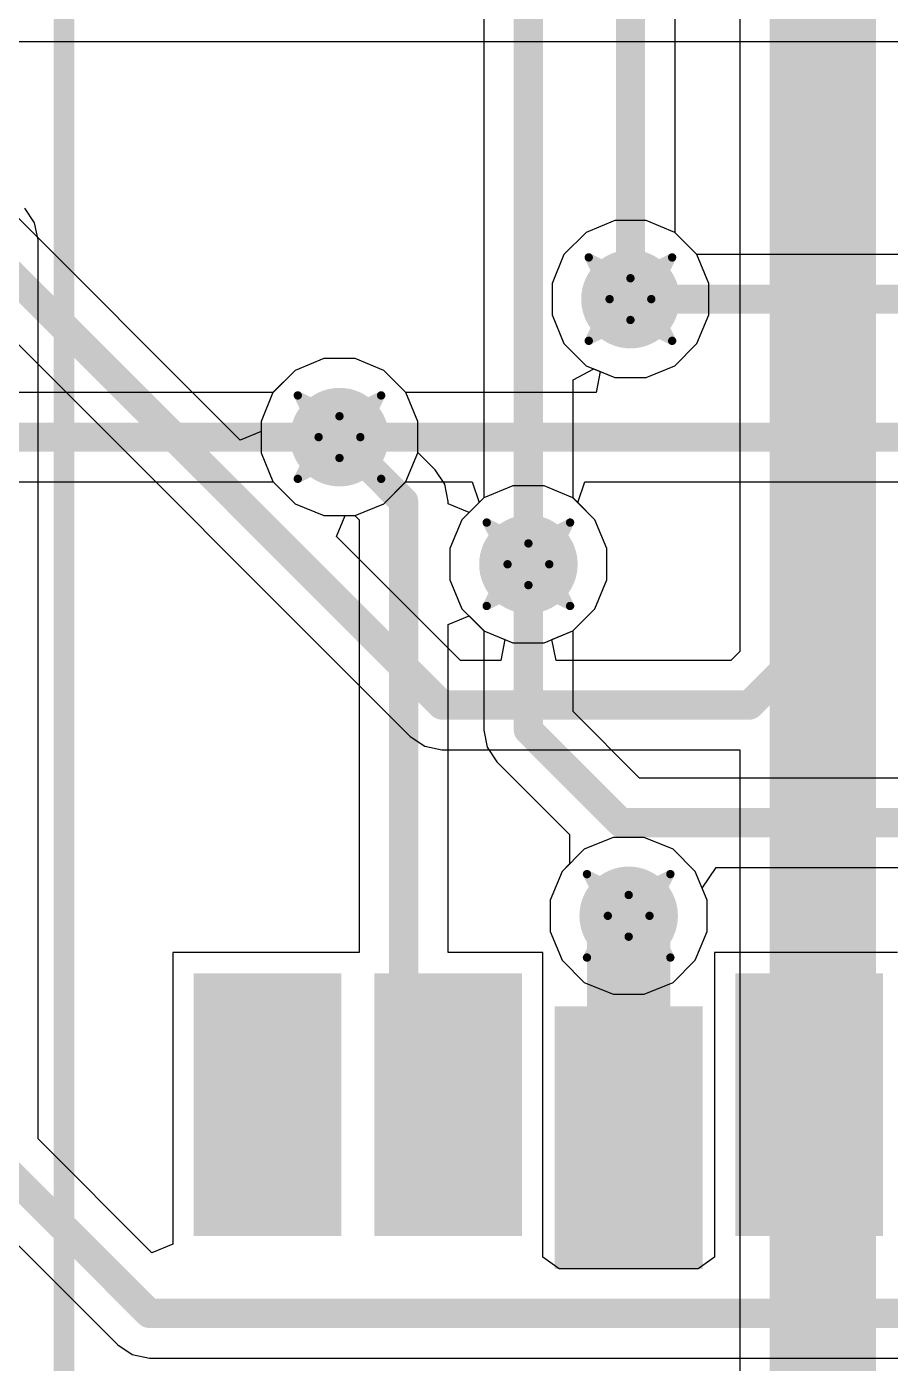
# Model space of a CAD drawing. Header units: inches. Extents: x -3 to 289, y -11 to 89.
# Drawn here: x 62.3 to 67.56, y -4.2 to 3.94 of the extents above; entities that cross this region are included whole.
import ezdxf

# ---------------------------------------------------------------- set-up
doc = ezdxf.new("R2010")
doc.units = ezdxf.units.IN
for name, color, linetype in [('Bottom Layer', 5, 'Continuous'), ('Drill Drawing', 1, 'Continuous'), ('Layer 1', 16, 'Continuous'), ('Layer 2', 76, 'Continuous'), ('Top Layer', 1, 'Continuous'), ('Top Overlay', 2, 'Continuous'), ('Top Paste', 8, 'Continuous'), ('Top Solder', 216, 'Continuous'), ('Via Holes', 16, 'Continuous')]:
    doc.layers.add(name, color=color, linetype=linetype)

# ---------------------------------------------------------------- blocks, each defined once
blk = doc.blocks.new('693071010811_82')
at = {"layer": 'Top Layer'}
for points in [[(-6.185, -2.525), (-5.385, -2.525), (-5.385, -4.0249), (-6.185, -4.0249)], [(-5.085, -2.525), (-4.285, -2.525), (-4.285, -4.0249), (-5.085, -4.0249)], [(-2.885, -2.525), (-2.085, -2.525), (-2.085, -4.0249), (-2.885, -4.0249)], [(-3.985, -2.725), (-3.185, -2.725), (-3.185, -4.2249), (-3.985, -4.2249)]]:
    blk.add_hatch(color=1, dxfattribs=at).paths.add_polyline_path(points)
at = {"layer": 'Top Paste'}
for points in [[(-6.185, -2.525), (-5.385, -2.525), (-5.385, -4.0249), (-6.185, -4.0249)], [(-5.085, -2.525), (-4.285, -2.525), (-4.285, -4.0249), (-5.085, -4.0249)], [(-2.885, -2.525), (-2.085, -2.525), (-2.085, -4.0249), (-2.885, -4.0249)], [(-3.985, -2.725), (-3.185, -2.725), (-3.185, -4.2249), (-3.985, -4.2249)]]:
    blk.add_hatch(color=8, dxfattribs=at).paths.add_polyline_path(points)
at = {"layer": 'Top Solder'}
for points in [[(-6.235, -2.475), (-5.335, -2.475), (-5.335, -4.0749), (-6.235, -4.0749)], [(-5.135, -2.475), (-4.235, -2.475), (-4.235, -4.0749), (-5.135, -4.0749)], [(-2.935, -2.475), (-2.035, -2.475), (-2.035, -4.0749), (-2.935, -4.0749)], [(-4.035, -2.675), (-3.135, -2.675), (-3.135, -4.2749), (-4.035, -4.2749)]]:
    blk.add_hatch(color=216, dxfattribs=at).paths.add_polyline_path(points)
at = {"layer": 'Top Overlay'}
blk.add_lwpolyline([(-7.025, -4.9439, 0.127, 0.127, 0), (-7.025, 7.175, 0.127, 0.127, 0)], format="xyseb", dxfattribs=at)

msp = doc.modelspace()

# ---------------------------------------------------------------- hatches: boundary and pattern name
at = {"layer": 'Bottom Layer'}
h = msp.add_hatch(color=5, dxfattribs=at)
edge = h.paths.add_edge_path()
edge.add_arc((65.9811, 2.2822), 0.3, 0, 360)
h = msp.add_hatch(color=5, dxfattribs=at)
edge = h.paths.add_edge_path()
edge.add_arc((64.2086, 1.4421), 0.3, 0, 360)
h = msp.add_hatch(color=5, dxfattribs=at)
edge = h.paths.add_edge_path()
edge.add_arc((65.3595, 0.6682), 0.3, 0, 360)
h = msp.add_hatch(color=5, dxfattribs=at)
edge = h.paths.add_edge_path()
edge.add_arc((65.9703, -1.4719), 0.3, 0, 360)
at = {"layer": 'Layer 1'}
h = msp.add_hatch(color=16, dxfattribs=at)
edge = h.paths.add_edge_path()
edge.add_arc((65.9811, 2.2822), 0.3, 0, 360)
h = msp.add_hatch(color=16, dxfattribs=at)
edge = h.paths.add_edge_path()
edge.add_arc((64.2086, 1.4421), 0.3, 0, 360)
h = msp.add_hatch(color=16, dxfattribs=at)
edge = h.paths.add_edge_path()
edge.add_arc((65.3595, 0.6682), 0.3, 0, 360)
h = msp.add_hatch(color=16, dxfattribs=at)
edge = h.paths.add_edge_path()
edge.add_arc((65.9703, -1.4719), 0.3, 0, 360)
at = {"layer": 'Layer 2'}
msp.add_hatch(color=76, dxfattribs=at).paths.add_polyline_path([(66.8286, -5.4356), (67.477, -5.4356), (67.477, 7.9284), (66.8286, 7.9284)])
h = msp.add_hatch(color=76, dxfattribs=at)
edge = h.paths.add_edge_path()
edge.add_arc((65.9811, 2.2822), 0.3, 0, 360)
h = msp.add_hatch(color=76, dxfattribs=at)
edge = h.paths.add_edge_path()
edge.add_arc((64.2086, 1.4421), 0.3, 0, 360)
h = msp.add_hatch(color=76, dxfattribs=at)
edge = h.paths.add_edge_path()
edge.add_arc((65.3595, 0.6682), 0.3, 0, 360)
h = msp.add_hatch(color=76, dxfattribs=at)
edge = h.paths.add_edge_path()
edge.add_arc((65.9703, -1.4719), 0.3, 0, 360)
at = {"layer": 'Top Layer'}
h = msp.add_hatch(color=1, dxfattribs=at)
edge = h.paths.add_edge_path()
edge.add_arc((65.9811, 2.2822), 0.3, 0, 360)
h = msp.add_hatch(color=1, dxfattribs=at)
edge = h.paths.add_edge_path()
edge.add_arc((64.2086, 1.4421), 0.3, 0, 360)
h = msp.add_hatch(color=1, dxfattribs=at)
edge = h.paths.add_edge_path()
edge.add_arc((65.3595, 0.6682), 0.3, 0, 360)
h = msp.add_hatch(color=1, dxfattribs=at)
edge = h.paths.add_edge_path()
edge.add_arc((65.9703, -1.4719), 0.3, 0, 360)
at = {"layer": 'Via Holes'}
h = msp.add_hatch(color=7, dxfattribs=at)
edge = h.paths.add_edge_path()
edge.add_arc((65.9811, 2.2822), 0.15, 0, 360)
h = msp.add_hatch(color=7, dxfattribs=at)
edge = h.paths.add_edge_path()
edge.add_arc((64.2086, 1.4421), 0.15, 0, 360)
h = msp.add_hatch(color=7, dxfattribs=at)
edge = h.paths.add_edge_path()
edge.add_arc((65.3595, 0.6682), 0.15, 0, 360)
h = msp.add_hatch(color=7, dxfattribs=at)
edge = h.paths.add_edge_path()
edge.add_arc((65.9703, -1.4719), 0.15, 0, 360)

# ---------------------------------------------------------------- linework, layer by layer
at = {"layer": 'Bottom Layer'}
for p, q in [((65.7104, 2.6873), (65.576, 2.5529)), ((65.886, 2.76), (65.7104, 2.6873)), ((66.0761, 2.76), (65.886, 2.76)), ((66.2517, 2.6873), (66.0761, 2.76)), ((66.3861, 2.5529), (66.2517, 2.6873)), ((65.576, 2.5529), (65.5033, 2.3772)), ((66.4589, 2.3772), (66.3861, 2.5529)), ((65.5033, 2.3772), (65.5033, 2.1872)), ((66.4589, 2.1872), (66.4589, 2.3772)), ((65.5033, 2.1872), (65.576, 2.0116)), ((66.3861, 2.0116), (66.4589, 2.1872)), ((65.576, 2.0116), (65.7104, 1.8771)), ((66.2517, 1.8771), (66.3861, 2.0116)), ((64.1136, 1.9199), (63.938, 1.8472)), ((64.3037, 1.9199), (64.1136, 1.9199)), ((64.4793, 1.8472), (64.3037, 1.9199)), ((65.7104, 1.8771), (65.886, 1.8044)), ((66.0761, 1.8044), (66.2517, 1.8771)), ((63.938, 1.8472), (63.8036, 1.7128)), ((64.6137, 1.7128), (64.4793, 1.8472)), ((65.886, 1.8044), (66.0761, 1.8044)), ((63.8036, 1.7128), (63.7308, 1.5372)), ((64.6864, 1.5372), (64.6137, 1.7128)), ((63.7308, 1.5372), (63.7308, 1.3471)), ((64.6864, 1.3471), (64.6864, 1.5372)), ((63.7308, 1.3471), (63.8036, 1.1715)), ((64.6137, 1.1715), (64.6864, 1.3471)), ((63.8036, 1.1715), (63.938, 1.0371)), ((64.4793, 1.0371), (64.6137, 1.1715)), ((65.2644, 1.146), (65.0888, 1.0732)), ((65.4545, 1.146), (65.2644, 1.146)), ((65.6301, 1.0732), (65.4545, 1.146)), ((65.0888, 1.0732), (64.9544, 0.9388)), ((65.7645, 0.9388), (65.6301, 1.0732)), ((63.938, 1.0371), (64.1136, 0.9643)), ((64.3037, 0.9643), (64.4793, 1.0371)), ((64.1136, 0.9643), (64.3037, 0.9643)), ((64.9544, 0.9388), (64.8817, 0.7632)), ((65.8373, 0.7632), (65.7645, 0.9388)), ((64.8817, 0.7632), (64.8817, 0.5731)), ((65.8373, 0.5731), (65.8373, 0.7632)), ((64.8817, 0.5731), (64.9544, 0.3975)), ((65.7645, 0.3975), (65.8373, 0.5731)), ((64.9544, 0.3975), (65.0876, 0.2644)), ((65.6314, 0.2644), (65.7645, 0.3975)), ((65.0876, 0.2644), (65.0876, -0.3412)), ((65.6314, -0.2286), (65.6314, 0.2644)), ((66.0361, -0.6333), (65.6314, -0.2286)), ((65.0876, -0.3412), (65.1082, -0.4453)), ((65.1082, -0.4453), (65.1672, -0.5335)), ((65.1672, -0.5335), (65.6104, -0.9768)), ((68.0444, -0.6333), (66.0361, -0.6333)), ((65.6104, -0.9768), (65.6103, -1.1562)), ((65.5652, -1.2012), (65.4925, -1.3768)), ((65.6103, -1.1562), (65.5652, -1.2012)), ((66.4179, -1.3041), (66.5028, -1.1771)), ((66.5028, -1.1771), (80.6888, -1.1771)), ((65.4925, -1.3768), (65.4925, -1.5669)), ((66.4481, -1.3768), (66.4179, -1.3041)), ((66.4481, -1.5669), (66.4481, -1.3768)), ((65.4925, -1.5669), (65.5652, -1.7425)), ((66.3753, -1.7425), (66.4481, -1.5669)), ((65.5652, -1.7425), (65.6996, -1.8769)), ((66.2409, -1.8769), (66.3753, -1.7425)), ((65.6996, -1.8769), (65.8752, -1.9497)), ((65.8752, -1.9497), (66.0653, -1.9497)), ((66.0653, -1.9497), (66.2409, -1.8769))]:
    msp.add_line(p, q, dxfattribs=at)
for points in [[(65.3595, -0.3412, 0.1778, 0.1778, 0), (65.3595, 0.6682, 0.1778, 0.1778, 0)], [(65.3595, -0.3412, 0.1778, 0.1778, 0), (65.9234, -0.9052, 0.1778, 0.1778, 0)], [(65.9234, -0.9052, 0.1778, 0.1778, 0), (85.6213, -0.9052, 0.1778, 0.1778, 0)]]:
    msp.add_lwpolyline(points, format="xyseb", dxfattribs=at)
for points in [[(65.315, 0.6682, 0.0889, 0.0889, 1), (65.4039, 0.6682, 0.0889, 0.0889, 1)], [(65.315, -0.3412, 0.0889, 0.0889, 1), (65.4039, -0.3412, 0.0889, 0.0889, 1)], [(65.315, -0.3412, 0.0889, 0.0889, 1), (65.4039, -0.3412, 0.0889, 0.0889, 1)], [(65.879, -0.9052, 0.0889, 0.0889, 1), (65.9679, -0.9052, 0.0889, 0.0889, 1)], [(65.879, -0.9052, 0.0889, 0.0889, 1), (65.9679, -0.9052, 0.0889, 0.0889, 1)]]:
    msp.add_lwpolyline(points, format="xyseb", close=True, dxfattribs=at)
at = {"layer": 'Drill Drawing'}
for points in [[(65.7271, 2.5362, 0.0508, 0.0508, 0), (65.9811, 2.4092, 0.0508, 0.0508, 0)], [(65.7271, 2.5362, 0.0508, 0.0508, 0), (65.8541, 2.2822, 0.0508, 0.0508, 0)], [(65.9811, 2.4092, 0.0508, 0.0508, 0), (66.2351, 2.5362, 0.0508, 0.0508, 0)], [(66.1081, 2.2822, 0.0508, 0.0508, 0), (66.2351, 2.5362, 0.0508, 0.0508, 0)], [(65.7271, 2.0282, 0.0508, 0.0508, 0), (65.8541, 2.2822, 0.0508, 0.0508, 0)], [(66.1081, 2.2822, 0.0508, 0.0508, 0), (66.2351, 2.0282, 0.0508, 0.0508, 0)], [(65.7271, 2.0282, 0.0508, 0.0508, 0), (65.9811, 2.1552, 0.0508, 0.0508, 0)], [(65.9811, 2.1552, 0.0508, 0.0508, 0), (66.2351, 2.0282, 0.0508, 0.0508, 0)], [(63.9546, 1.6961, 0.0508, 0.0508, 0), (64.2086, 1.5691, 0.0508, 0.0508, 0)], [(63.9546, 1.6961, 0.0508, 0.0508, 0), (64.0816, 1.4421, 0.0508, 0.0508, 0)], [(64.2086, 1.5691, 0.0508, 0.0508, 0), (64.4626, 1.6961, 0.0508, 0.0508, 0)], [(64.3356, 1.4421, 0.0508, 0.0508, 0), (64.4626, 1.6961, 0.0508, 0.0508, 0)], [(63.9546, 1.1881, 0.0508, 0.0508, 0), (64.0816, 1.4421, 0.0508, 0.0508, 0)], [(64.3356, 1.4421, 0.0508, 0.0508, 0), (64.4626, 1.1881, 0.0508, 0.0508, 0)], [(63.9546, 1.1881, 0.0508, 0.0508, 0), (64.2086, 1.3151, 0.0508, 0.0508, 0)], [(64.2086, 1.3151, 0.0508, 0.0508, 0), (64.4626, 1.1881, 0.0508, 0.0508, 0)], [(65.1055, 0.9222, 0.0508, 0.0508, 0), (65.3595, 0.7952, 0.0508, 0.0508, 0)], [(65.1055, 0.9222, 0.0508, 0.0508, 0), (65.2325, 0.6682, 0.0508, 0.0508, 0)], [(65.3595, 0.7952, 0.0508, 0.0508, 0), (65.6135, 0.9222, 0.0508, 0.0508, 0)], [(65.4865, 0.6682, 0.0508, 0.0508, 0), (65.6135, 0.9222, 0.0508, 0.0508, 0)], [(65.1055, 0.4142, 0.0508, 0.0508, 0), (65.2325, 0.6682, 0.0508, 0.0508, 0)], [(65.4865, 0.6682, 0.0508, 0.0508, 0), (65.6135, 0.4142, 0.0508, 0.0508, 0)], [(65.1055, 0.4142, 0.0508, 0.0508, 0), (65.3595, 0.5412, 0.0508, 0.0508, 0)], [(65.3595, 0.5412, 0.0508, 0.0508, 0), (65.6135, 0.4142, 0.0508, 0.0508, 0)], [(65.7163, -1.2179, 0.0508, 0.0508, 0), (65.9703, -1.3449, 0.0508, 0.0508, 0)], [(65.7163, -1.2179, 0.0508, 0.0508, 0), (65.8433, -1.4719, 0.0508, 0.0508, 0)], [(65.9703, -1.3449, 0.0508, 0.0508, 0), (66.2243, -1.2179, 0.0508, 0.0508, 0)], [(66.0973, -1.4719, 0.0508, 0.0508, 0), (66.2243, -1.2179, 0.0508, 0.0508, 0)], [(65.7163, -1.7259, 0.0508, 0.0508, 0), (65.8433, -1.4719, 0.0508, 0.0508, 0)], [(66.0973, -1.4719, 0.0508, 0.0508, 0), (66.2243, -1.7259, 0.0508, 0.0508, 0)], [(65.7163, -1.7259, 0.0508, 0.0508, 0), (65.9703, -1.5989, 0.0508, 0.0508, 0)], [(65.9703, -1.5989, 0.0508, 0.0508, 0), (66.2243, -1.7259, 0.0508, 0.0508, 0)]]:
    msp.add_lwpolyline(points, format="xyseb", dxfattribs=at)
for points in [[(65.7144, 2.5362, 0.0254, 0.0254, 1), (65.7398, 2.5362, 0.0254, 0.0254, 1)], [(65.7144, 2.5362, 0.0254, 0.0254, 1), (65.7398, 2.5362, 0.0254, 0.0254, 1)], [(66.2224, 2.5362, 0.0254, 0.0254, 1), (66.2478, 2.5362, 0.0254, 0.0254, 1)], [(66.2224, 2.5362, 0.0254, 0.0254, 1), (66.2478, 2.5362, 0.0254, 0.0254, 1)], [(65.9684, 2.4092, 0.0254, 0.0254, 1), (65.9938, 2.4092, 0.0254, 0.0254, 1)], [(65.9684, 2.4092, 0.0254, 0.0254, 1), (65.9938, 2.4092, 0.0254, 0.0254, 1)], [(65.8414, 2.2822, 0.0254, 0.0254, 1), (65.8668, 2.2822, 0.0254, 0.0254, 1)], [(65.8414, 2.2822, 0.0254, 0.0254, 1), (65.8668, 2.2822, 0.0254, 0.0254, 1)], [(66.0954, 2.2822, 0.0254, 0.0254, 1), (66.1208, 2.2822, 0.0254, 0.0254, 1)], [(66.0954, 2.2822, 0.0254, 0.0254, 1), (66.1208, 2.2822, 0.0254, 0.0254, 1)], [(65.9684, 2.1552, 0.0254, 0.0254, 1), (65.9938, 2.1552, 0.0254, 0.0254, 1)], [(65.9684, 2.1552, 0.0254, 0.0254, 1), (65.9938, 2.1552, 0.0254, 0.0254, 1)], [(65.7144, 2.0282, 0.0254, 0.0254, 1), (65.7398, 2.0282, 0.0254, 0.0254, 1)], [(65.7144, 2.0282, 0.0254, 0.0254, 1), (65.7398, 2.0282, 0.0254, 0.0254, 1)], [(66.2224, 2.0282, 0.0254, 0.0254, 1), (66.2478, 2.0282, 0.0254, 0.0254, 1)], [(66.2224, 2.0282, 0.0254, 0.0254, 1), (66.2478, 2.0282, 0.0254, 0.0254, 1)], [(63.9419, 1.6961, 0.0254, 0.0254, 1), (63.9673, 1.6961, 0.0254, 0.0254, 1)], [(63.9419, 1.6961, 0.0254, 0.0254, 1), (63.9673, 1.6961, 0.0254, 0.0254, 1)], [(64.4499, 1.6961, 0.0254, 0.0254, 1), (64.4753, 1.6961, 0.0254, 0.0254, 1)], [(64.4499, 1.6961, 0.0254, 0.0254, 1), (64.4753, 1.6961, 0.0254, 0.0254, 1)], [(64.1959, 1.5691, 0.0254, 0.0254, 1), (64.2213, 1.5691, 0.0254, 0.0254, 1)], [(64.1959, 1.5691, 0.0254, 0.0254, 1), (64.2213, 1.5691, 0.0254, 0.0254, 1)], [(64.0689, 1.4421, 0.0254, 0.0254, 1), (64.0943, 1.4421, 0.0254, 0.0254, 1)], [(64.0689, 1.4421, 0.0254, 0.0254, 1), (64.0943, 1.4421, 0.0254, 0.0254, 1)], [(64.3229, 1.4421, 0.0254, 0.0254, 1), (64.3483, 1.4421, 0.0254, 0.0254, 1)], [(64.3229, 1.4421, 0.0254, 0.0254, 1), (64.3483, 1.4421, 0.0254, 0.0254, 1)], [(64.1959, 1.3151, 0.0254, 0.0254, 1), (64.2213, 1.3151, 0.0254, 0.0254, 1)], [(64.1959, 1.3151, 0.0254, 0.0254, 1), (64.2213, 1.3151, 0.0254, 0.0254, 1)], [(63.9419, 1.1881, 0.0254, 0.0254, 1), (63.9673, 1.1881, 0.0254, 0.0254, 1)], [(63.9419, 1.1881, 0.0254, 0.0254, 1), (63.9673, 1.1881, 0.0254, 0.0254, 1)], [(64.4499, 1.1881, 0.0254, 0.0254, 1), (64.4753, 1.1881, 0.0254, 0.0254, 1)], [(64.4499, 1.1881, 0.0254, 0.0254, 1), (64.4753, 1.1881, 0.0254, 0.0254, 1)], [(65.0928, 0.9222, 0.0254, 0.0254, 1), (65.1182, 0.9222, 0.0254, 0.0254, 1)], [(65.0928, 0.9222, 0.0254, 0.0254, 1), (65.1182, 0.9222, 0.0254, 0.0254, 1)], [(65.6008, 0.9222, 0.0254, 0.0254, 1), (65.6262, 0.9222, 0.0254, 0.0254, 1)], [(65.6008, 0.9222, 0.0254, 0.0254, 1), (65.6262, 0.9222, 0.0254, 0.0254, 1)], [(65.3468, 0.7952, 0.0254, 0.0254, 1), (65.3722, 0.7952, 0.0254, 0.0254, 1)], [(65.3468, 0.7952, 0.0254, 0.0254, 1), (65.3722, 0.7952, 0.0254, 0.0254, 1)], [(65.2198, 0.6682, 0.0254, 0.0254, 1), (65.2452, 0.6682, 0.0254, 0.0254, 1)], [(65.2198, 0.6682, 0.0254, 0.0254, 1), (65.2452, 0.6682, 0.0254, 0.0254, 1)], [(65.4738, 0.6682, 0.0254, 0.0254, 1), (65.4992, 0.6682, 0.0254, 0.0254, 1)], [(65.4738, 0.6682, 0.0254, 0.0254, 1), (65.4992, 0.6682, 0.0254, 0.0254, 1)], [(65.3468, 0.5412, 0.0254, 0.0254, 1), (65.3722, 0.5412, 0.0254, 0.0254, 1)], [(65.3468, 0.5412, 0.0254, 0.0254, 1), (65.3722, 0.5412, 0.0254, 0.0254, 1)], [(65.0928, 0.4142, 0.0254, 0.0254, 1), (65.1182, 0.4142, 0.0254, 0.0254, 1)], [(65.0928, 0.4142, 0.0254, 0.0254, 1), (65.1182, 0.4142, 0.0254, 0.0254, 1)], [(65.6008, 0.4142, 0.0254, 0.0254, 1), (65.6262, 0.4142, 0.0254, 0.0254, 1)], [(65.6008, 0.4142, 0.0254, 0.0254, 1), (65.6262, 0.4142, 0.0254, 0.0254, 1)], [(65.7036, -1.2179, 0.0254, 0.0254, 1), (65.729, -1.2179, 0.0254, 0.0254, 1)], [(65.7036, -1.2179, 0.0254, 0.0254, 1), (65.729, -1.2179, 0.0254, 0.0254, 1)], [(66.2116, -1.2179, 0.0254, 0.0254, 1), (66.237, -1.2179, 0.0254, 0.0254, 1)], [(66.2116, -1.2179, 0.0254, 0.0254, 1), (66.237, -1.2179, 0.0254, 0.0254, 1)], [(65.9576, -1.3449, 0.0254, 0.0254, 1), (65.983, -1.3449, 0.0254, 0.0254, 1)], [(65.9576, -1.3449, 0.0254, 0.0254, 1), (65.983, -1.3449, 0.0254, 0.0254, 1)], [(65.8306, -1.4719, 0.0254, 0.0254, 1), (65.856, -1.4719, 0.0254, 0.0254, 1)], [(65.8306, -1.4719, 0.0254, 0.0254, 1), (65.856, -1.4719, 0.0254, 0.0254, 1)], [(66.0846, -1.4719, 0.0254, 0.0254, 1), (66.11, -1.4719, 0.0254, 0.0254, 1)], [(66.0846, -1.4719, 0.0254, 0.0254, 1), (66.11, -1.4719, 0.0254, 0.0254, 1)], [(65.9576, -1.5989, 0.0254, 0.0254, 1), (65.983, -1.5989, 0.0254, 0.0254, 1)], [(65.9576, -1.5989, 0.0254, 0.0254, 1), (65.983, -1.5989, 0.0254, 0.0254, 1)], [(65.7036, -1.7259, 0.0254, 0.0254, 1), (65.729, -1.7259, 0.0254, 0.0254, 1)], [(65.7036, -1.7259, 0.0254, 0.0254, 1), (65.729, -1.7259, 0.0254, 0.0254, 1)], [(66.2116, -1.7259, 0.0254, 0.0254, 1), (66.237, -1.7259, 0.0254, 0.0254, 1)], [(66.2116, -1.7259, 0.0254, 0.0254, 1), (66.237, -1.7259, 0.0254, 0.0254, 1)]]:
    msp.add_lwpolyline(points, format="xyseb", close=True, dxfattribs=at)
at = {"layer": 'Layer 1'}
for p, q in [((65.7104, 2.6873), (65.576, 2.5529)), ((65.886, 2.76), (65.7104, 2.6873)), ((66.0761, 2.76), (65.886, 2.76)), ((66.2517, 2.6873), (66.0761, 2.76)), ((66.3848, 2.5541), (66.2517, 2.6873)), ((65.576, 2.5529), (65.5033, 2.3772)), ((71.4257, 2.5541), (66.3848, 2.5541)), ((65.5033, 2.3772), (65.5033, 2.1872)), ((65.5033, 2.1872), (65.576, 2.0116)), ((65.576, 2.0116), (65.7104, 1.8771)), ((64.1136, 1.9199), (63.938, 1.8472)), ((64.3037, 1.9199), (64.1136, 1.9199)), ((64.4793, 1.8472), (64.3037, 1.9199)), ((65.7104, 1.8771), (65.7976, 1.841)), ((63.938, 1.8472), (63.8048, 1.714)), ((64.6124, 1.714), (64.4793, 1.8472)), ((65.7976, 1.841), (65.7723, 1.714)), ((63.8048, 1.714), (50.9755, 1.714)), ((65.7723, 1.714), (64.6124, 1.714)), ((50.8629, 1.1702), (63.8048, 1.1702)), ((63.8048, 1.1702), (63.938, 1.0371)), ((64.4793, 1.0371), (64.6124, 1.1702)), ((64.6124, 1.1702), (65.0163, 1.1702)), ((65.0163, 1.1702), (65.0588, 1.0432)), ((65.6602, 1.0432), (65.7027, 1.1702)), ((65.7027, 1.1702), (70.0271, 1.1702)), ((63.938, 1.0371), (64.1136, 0.9643)), ((64.3037, 0.9643), (64.4793, 1.0371)), ((65.0588, 1.0432), (64.9544, 0.9388)), ((65.7645, 0.9388), (65.6602, 1.0432)), ((64.1136, 0.9643), (64.3037, 0.9643)), ((64.9544, 0.9388), (64.8817, 0.7632)), ((65.8373, 0.7632), (65.7645, 0.9388)), ((64.8817, 0.7632), (64.8817, 0.5731)), ((65.8373, 0.5731), (65.8373, 0.7632)), ((64.8817, 0.5731), (64.9544, 0.3975)), ((65.7645, 0.3975), (65.8373, 0.5731)), ((64.9544, 0.3975), (65.0888, 0.2631)), ((65.6301, 0.2631), (65.7645, 0.3975)), ((65.0888, 0.2631), (65.2644, 0.1904)), ((65.4545, 0.1904), (65.6301, 0.2631)), ((65.2644, 0.1904), (65.4545, 0.1904))]:
    msp.add_line(p, q, dxfattribs=at)
for points in [[(65.9811, 2.2822, 0.1778, 0.1778, 0), (71.4257, 2.2822, 0.1778, 0.1778, 0)], [(50.8628, 1.4421, 0.1778, 0.1778, 0), (64.2086, 1.4421, 0.1778, 0.1778, 0)], [(64.2086, 1.4421, 0.1778, 0.1778, 0), (71.3233, 1.4421, 0.1778, 0.1778, 0)]]:
    msp.add_lwpolyline(points, format="xyseb", dxfattribs=at)
for points in [[(65.9366, 2.2822, 0.0889, 0.0889, 1), (66.0255, 2.2822, 0.0889, 0.0889, 1)], [(64.1642, 1.4421, 0.0889, 0.0889, 1), (64.2531, 1.4421, 0.0889, 0.0889, 1)], [(64.1642, 1.4421, 0.0889, 0.0889, 1), (64.2531, 1.4421, 0.0889, 0.0889, 1)]]:
    msp.add_lwpolyline(points, format="xyseb", close=True, dxfattribs=at)
at = {"layer": 'Layer 2'}
for p, q in [((66.253, 2.686), (66.253, 21.2841)), ((65.0876, 10.4393), (65.0876, 1.072)), ((66.6473, 7.9284), (66.6473, 0.1372)), ((63.6038, 1.4243), (61.4352, 3.5929)), ((60.971, 3.288), (64.64, -0.381)), ((66.3861, 2.5529), (66.253, 2.686)), ((66.4589, 2.3772), (66.3861, 2.5529)), ((66.4589, 2.1872), (66.4589, 2.3772)), ((66.3861, 2.0116), (66.4589, 2.1872)), ((66.2517, 1.8771), (66.3861, 2.0116)), ((64.1136, 1.9199), (63.938, 1.8472)), ((64.3037, 1.9199), (64.1136, 1.9199)), ((64.4793, 1.8472), (64.3037, 1.9199)), ((66.0761, 1.8044), (66.2517, 1.8771)), ((63.938, 1.8472), (63.8036, 1.7128)), ((64.6137, 1.7128), (64.4793, 1.8472)), ((65.6314, 1.7902), (65.7584, 1.8573)), ((65.6314, 1.072), (65.6314, 1.7902)), ((65.7584, 1.8573), (65.886, 1.8044)), ((65.886, 1.8044), (66.0761, 1.8044)), ((63.8036, 1.7128), (63.7308, 1.5372)), ((64.6864, 1.5372), (64.6137, 1.7128)), ((63.7308, 1.4769), (63.6038, 1.4243)), ((63.7308, 1.5372), (63.7308, 1.4769)), ((64.6864, 1.3471), (64.6864, 1.5372)), ((64.6137, 1.1715), (64.6864, 1.3471)), ((64.4793, 1.0371), (64.6137, 1.1715)), ((65.0876, 1.072), (64.9544, 0.9388)), ((65.7645, 0.9388), (65.6314, 1.072)), ((64.3037, 0.9643), (64.4793, 1.0371)), ((64.1908, 0.8373), (64.2434, 0.9643)), ((64.2434, 0.9643), (64.3037, 0.9643)), ((64.9544, 0.9388), (64.8817, 0.7632)), ((65.8373, 0.7632), (65.7645, 0.9388)), ((64.9449, 0.0832), (64.1908, 0.8373)), ((64.8817, 0.7632), (64.8817, 0.5731)), ((65.8373, 0.5731), (65.8373, 0.7632)), ((64.8817, 0.5731), (64.9544, 0.3975)), ((65.7645, 0.3975), (65.8373, 0.5731)), ((64.9544, 0.3975), (65.0888, 0.2631)), ((65.6301, 0.2631), (65.7645, 0.3975)), ((65.0888, 0.2631), (65.2165, 0.2102)), ((65.5024, 0.2102), (65.6301, 0.2631)), ((65.2165, 0.2102), (65.1913, 0.0832)), ((65.5277, 0.0832), (65.5024, 0.2102)), ((65.1913, 0.0832), (64.9449, 0.0832)), ((66.5933, 0.0832), (65.5277, 0.0832)), ((66.6473, 0.1372), (66.5933, 0.0832)), ((64.64, -0.381), (64.64, -0.381)), ((64.64, -0.381), (64.7282, -0.4399)), ((64.7282, -0.4399), (64.8323, -0.4606)), ((64.8323, -0.4606), (66.6473, -0.4606)), ((66.6473, -0.4606), (66.6473, -5.4356)), ((65.8752, -0.9941), (65.6996, -1.0668)), ((66.0653, -0.9941), (65.8752, -0.9941)), ((66.2409, -1.0668), (66.0653, -0.9941)), ((65.6996, -1.0668), (65.5652, -1.2012)), ((66.3753, -1.2012), (66.2409, -1.0668)), ((65.5652, -1.2012), (65.4925, -1.3768)), ((66.4481, -1.3768), (66.3753, -1.2012)), ((65.4925, -1.3768), (65.4925, -1.5669)), ((66.4481, -1.5669), (66.4481, -1.3768)), ((65.4925, -1.5669), (65.5652, -1.7425)), ((66.3753, -1.7425), (66.4481, -1.5669)), ((65.5652, -1.7425), (65.6996, -1.8769)), ((66.2409, -1.8769), (66.3753, -1.7425)), ((65.6996, -1.8769), (65.8752, -1.9497)), ((65.8752, -1.9497), (66.0653, -1.9497)), ((66.0653, -1.9497), (66.2409, -1.8769))]:
    msp.add_line(p, q, dxfattribs=at)
for points in [[(65.3595, 0.6682, 0.1778, 0.1778, 0), (65.3595, 25.4201, 0.1778, 0.1778, 0)], [(65.9811, 2.2822, 0.1778, 0.1778, 0), (65.9811, 21.3967, 0.1778, 0.1778, 0)], [(61.1633, 3.4803, 0.1778, 0.1778, 0), (64.8323, -0.1887, 0.1778, 0.1778, 0)], [(67.1286, 0.234, 0.1778, 0.1778, 0), (67.1286, 1.3092, 0.1778, 0.1778, 0)], [(66.7059, -0.1887, 0.1778, 0.1778, 0), (67.1286, 0.234, 0.1778, 0.1778, 0)], [(64.8323, -0.1887, 0.1778, 0.1778, 0), (66.7059, -0.1887, 0.1778, 0.1778, 0)]]:
    msp.add_lwpolyline(points, format="xyseb", dxfattribs=at)
for points in [[(65.9366, 2.2822, 0.0889, 0.0889, 1), (66.0255, 2.2822, 0.0889, 0.0889, 1)], [(67.0841, 1.3092, 0.0889, 0.0889, 1), (67.173, 1.3092, 0.0889, 0.0889, 1)], [(65.315, 0.6682, 0.0889, 0.0889, 1), (65.4039, 0.6682, 0.0889, 0.0889, 1)], [(67.0841, 0.234, 0.0889, 0.0889, 1), (67.173, 0.234, 0.0889, 0.0889, 1)], [(67.0841, 0.234, 0.0889, 0.0889, 1), (67.173, 0.234, 0.0889, 0.0889, 1)], [(64.7878, -0.1887, 0.0889, 0.0889, 1), (64.8767, -0.1887, 0.0889, 0.0889, 1)], [(64.7878, -0.1887, 0.0889, 0.0889, 1), (64.8767, -0.1887, 0.0889, 0.0889, 1)], [(66.6614, -0.1887, 0.0889, 0.0889, 1), (66.7503, -0.1887, 0.0889, 0.0889, 1)], [(66.6614, -0.1887, 0.0889, 0.0889, 1), (66.7503, -0.1887, 0.0889, 0.0889, 1)]]:
    msp.add_lwpolyline(points, format="xyseb", close=True, dxfattribs=at)
at = {"layer": 'Top Layer'}
for p, q in [((58.5757, 3.8501), (69.4352, 3.8501)), ((62.3516, 2.7472), (62.2927, 2.8355)), ((62.3723, 2.6432), (62.3516, 2.7472)), ((65.7104, 2.6873), (65.576, 2.5529)), ((65.886, 2.76), (65.7104, 2.6873)), ((66.0761, 2.76), (65.886, 2.76)), ((66.2517, 2.6873), (66.0761, 2.76)), ((66.3861, 2.5529), (66.2517, 2.6873)), ((62.3723, -2.8293), (62.3723, 2.6432)), ((65.576, 2.5529), (65.5033, 2.3772)), ((66.4589, 2.3772), (66.3861, 2.5529)), ((65.5033, 2.3772), (65.5033, 2.1872)), ((66.4589, 2.1872), (66.4589, 2.3772)), ((65.5033, 2.1872), (65.576, 2.0116)), ((66.3861, 2.0116), (66.4589, 2.1872)), ((65.576, 2.0116), (65.7104, 1.8771)), ((66.2517, 1.8771), (66.3861, 2.0116)), ((64.1136, 1.9199), (63.938, 1.8472)), ((64.3037, 1.9199), (64.1136, 1.9199)), ((64.4793, 1.8472), (64.3037, 1.9199)), ((65.7104, 1.8771), (65.886, 1.8044)), ((66.0761, 1.8044), (66.2517, 1.8771)), ((63.938, 1.8472), (63.8036, 1.7128)), ((64.6137, 1.7128), (64.4793, 1.8472)), ((65.886, 1.8044), (66.0761, 1.8044)), ((63.8036, 1.7128), (63.7308, 1.5372)), ((64.6864, 1.5372), (64.6137, 1.7128)), ((63.7308, 1.5372), (63.7308, 1.3471)), ((64.6864, 1.3489), (64.6864, 1.5372)), ((63.7308, 1.3471), (63.8036, 1.1715)), ((64.7917, 1.2436), (64.6864, 1.3489)), ((64.8507, 1.1554), (64.7917, 1.2436)), ((64.7917, 1.2436), (64.7917, 1.2436)), ((63.8036, 1.1715), (63.938, 1.0371)), ((64.8714, 1.0513), (64.8507, 1.1554)), ((65.2644, 1.146), (65.0888, 1.0732)), ((65.4545, 1.146), (65.2644, 1.146)), ((65.6301, 1.0732), (65.4545, 1.146)), ((65.0888, 1.0732), (64.9984, 0.9828)), ((65.7645, 0.9388), (65.6301, 1.0732)), ((63.938, 1.0371), (64.1136, 0.9643)), ((64.8714, 1.0354), (64.8714, 1.0513)), ((64.8714, 1.0513), (64.8714, 1.0513)), ((64.9984, 0.9828), (64.8714, 1.0354)), ((64.1136, 0.9643), (64.3019, 0.9643)), ((64.3019, 0.9643), (64.3275, 0.9387)), ((64.3275, 0.9387), (64.3275, -1.6941)), ((65.8373, 0.7632), (65.7645, 0.9388)), ((65.8373, 0.5731), (65.8373, 0.7632)), ((65.7645, 0.3975), (65.8373, 0.5731)), ((64.8714, 0.301), (64.9984, 0.3536)), ((64.9984, 0.3536), (65.0888, 0.2631)), ((65.6301, 0.2631), (65.7645, 0.3975)), ((64.8714, -1.6941), (64.8714, 0.301)), ((65.0888, 0.2631), (65.2644, 0.1904)), ((65.4545, 0.1904), (65.6301, 0.2631)), ((65.2644, 0.1904), (65.4545, 0.1904)), ((64.3275, -1.6941), (63.1925, -1.6941)), ((63.1925, -1.6941), (63.1925, -3.4699)), ((65.4481, -1.6941), (64.8714, -1.6941)), ((65.4481, -3.493), (65.4481, -1.6941)), ((67.6077, -1.6941), (66.4925, -1.6941)), ((66.4925, -1.6941), (66.4925, -3.5497)), ((63.0655, -3.5225), (62.3723, -2.8293)), ((61.9081, -3.1342), (62.858, -4.0842)), ((63.1925, -3.4699), (63.0655, -3.5225)), ((65.4481, -3.5497), (65.4481, -3.493)), ((65.546, -3.62), (65.4481, -3.5497)), ((66.4925, -3.5497), (66.3946, -3.62)), ((66.3946, -3.62), (65.546, -3.62)), ((62.858, -4.0842), (62.9462, -4.1431)), ((62.9462, -4.1431), (63.0503, -4.1638)), ((63.0503, -4.1638), (67.3903, -4.1638)), ((67.3903, -4.1638), (67.3903, -4.1638)), ((67.3903, -4.1638), (67.3903, -4.1638)), ((67.3903, -4.1638), (82.6413, -4.1638))]:
    msp.add_line(p, q, dxfattribs=at)
for points in [[(64.2086, 1.4421, 0.1778, 0.1778, 0), (64.5994, 1.0513, 0.1778, 0.1778, 0)], [(64.5994, -2.351, 0.1778, 0.1778, 0), (64.5994, 1.0513, 0.1778, 0.1778, 0)], [(65.9703, -2.8219, 0.508, 0.508, 0), (65.9703, -1.4719, 0.508, 0.508, 0)], [(64.5994, -2.351, 0.1778, 0.1778, 0), (64.8703, -2.6219, 0.1778, 0.1778, 0)], [(67.0703, -3.5719, 0.1778, 0.1778, 0), (67.0703, -2.6219, 0.1778, 0.1778, 0)], [(62.1004, -2.942, 0.1778, 0.1778, 0), (63.0503, -3.8919, 0.1778, 0.1778, 0)], [(67.0703, -3.5719, 0.1778, 0.1778, 0), (67.3903, -3.8919, 0.1778, 0.1778, 0)], [(63.0503, -3.8919, 0.1778, 0.1778, 0), (67.3903, -3.8919, 0.1778, 0.1778, 0)], [(67.3903, -3.8919, 0.1778, 0.1778, 0), (82.6413, -3.8919, 0.1778, 0.1778, 0)]]:
    msp.add_lwpolyline(points, format="xyseb", dxfattribs=at)
for points in [[(64.1642, 1.4421, 0.0889, 0.0889, 1), (64.2531, 1.4421, 0.0889, 0.0889, 1)], [(64.555, 1.0513, 0.0889, 0.0889, 1), (64.6439, 1.0513, 0.0889, 0.0889, 1)], [(64.555, 1.0513, 0.0889, 0.0889, 1), (64.6439, 1.0513, 0.0889, 0.0889, 1)], [(65.8433, -1.4719, 0.254, 0.254, 1), (66.0973, -1.4719, 0.254, 0.254, 1)], [(64.555, -2.351, 0.0889, 0.0889, 1), (64.6439, -2.351, 0.0889, 0.0889, 1)], [(64.555, -2.351, 0.0889, 0.0889, 1), (64.6439, -2.351, 0.0889, 0.0889, 1)], [(64.8258, -2.6219, 0.0889, 0.0889, 1), (64.9147, -2.6219, 0.0889, 0.0889, 1)], [(65.8433, -2.8219, 0.254, 0.254, 1), (66.0973, -2.8219, 0.254, 0.254, 1)], [(67.0258, -2.6219, 0.0889, 0.0889, 1), (67.1147, -2.6219, 0.0889, 0.0889, 1)], [(67.0258, -3.5719, 0.0889, 0.0889, 1), (67.1147, -3.5719, 0.0889, 0.0889, 1)], [(67.0258, -3.5719, 0.0889, 0.0889, 1), (67.1147, -3.5719, 0.0889, 0.0889, 1)], [(63.0059, -3.8919, 0.0889, 0.0889, 1), (63.0948, -3.8919, 0.0889, 0.0889, 1)], [(63.0059, -3.8919, 0.0889, 0.0889, 1), (63.0948, -3.8919, 0.0889, 0.0889, 1)], [(67.3458, -3.8919, 0.0889, 0.0889, 1), (67.4347, -3.8919, 0.0889, 0.0889, 1)], [(67.3458, -3.8919, 0.0889, 0.0889, 1), (67.4347, -3.8919, 0.0889, 0.0889, 1)], [(67.3458, -3.8919, 0.0889, 0.0889, 1), (67.4347, -3.8919, 0.0889, 0.0889, 1)]]:
    msp.add_lwpolyline(points, format="xyseb", close=True, dxfattribs=at)

# ---------------------------------------------------------------- block references
msp.add_blockref('693071010811_82', (69.5553, 0.6531))

doc.saveas('drawing.dxf')
